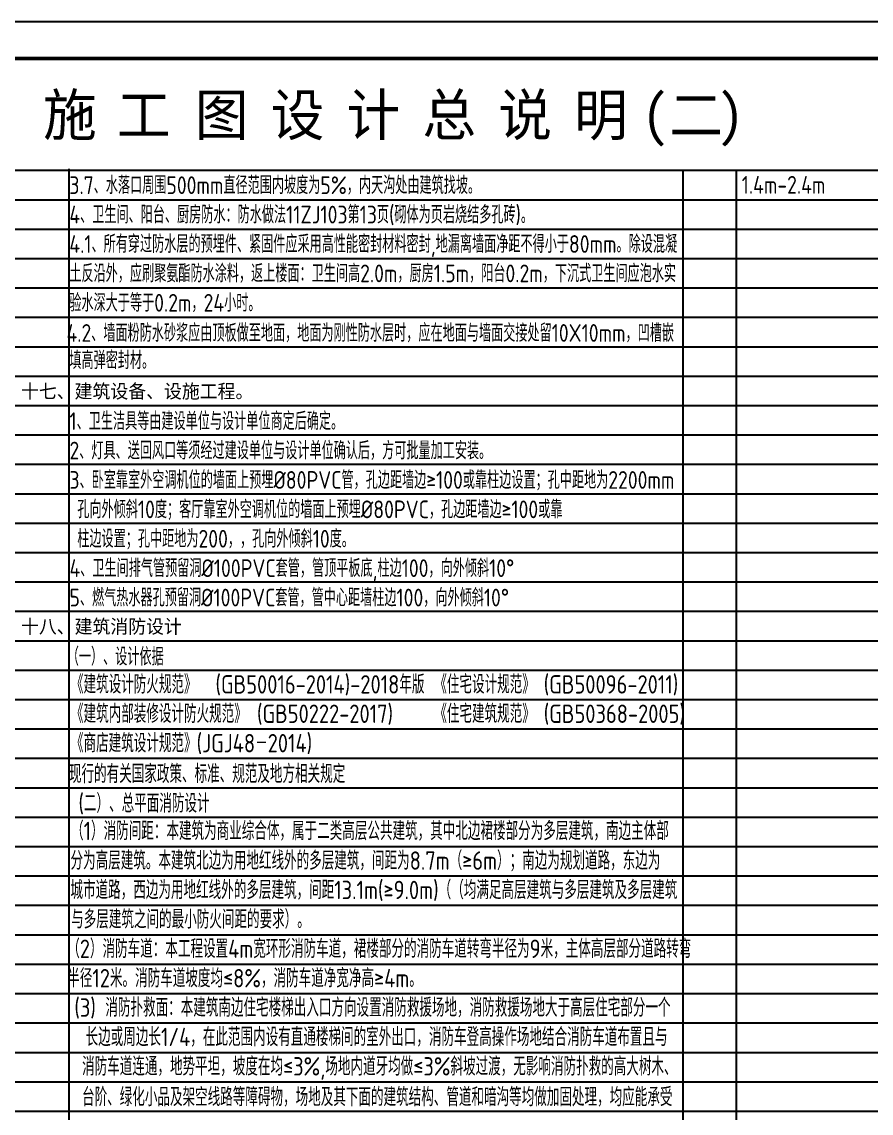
# Model space of a CAD drawing. Extents: x -737978 to 768813, y -372247 to 1140308.
# Drawn here: x -565685 to -542559, y -14197 to 15497 of the extents above; entities that cross this region are included whole.
import ezdxf

# ---------------------------------------------------------------- set-up
doc = ezdxf.new("R2010")
doc.units = 0
doc.header["$LTSCALE"] = 1000
doc.header["$MEASUREMENT"] = 0
for name, color, linetype in [('A-ANNO-TABS', 7, 'CONTINUOUS'), ('A-ANNO-TEXT', 7, 'CONTINUOUS'), ('PUB_TITLE', 4, 'CONTINUOUS')]:
    doc.layers.add(name, color=color, linetype=linetype)
doc.styles.add('A-单线字', font='GBENOR', dxfattribs={"bigfont": 'GBCBIG'})
doc.styles.add('A-黑体', font='simhei_0.ttf', dxfattribs={"width": 0.85})

msp = doc.modelspace()

# ---------------------------------------------------------------- linework, layer by layer
at = {"layer": 'A-ANNO-TABS', "color": 8}
for p, q in [((-564407.6, 11497.5), (-564407.6, -41342)), ((-547682.6, 11458), (-547682.6, -41342)), ((-546232.6, 11458), (-546232.6, -41342)), ((-546232.6, 11458), (-546232.6, -41342))]:
    msp.add_line(p, q, dxfattribs=at)
for points in [[(-602257.6, 11458), (-530258.7, 11458)], [(-602257.6, 10658), (-530258.7, 10658)], [(-602257.6, 9858), (-530258.7, 9858)], [(-602257.6, 9058), (-530258.7, 9058)], [(-602257.6, 8258), (-530258.7, 8258)], [(-602257.6, 7458), (-530258.7, 7458)], [(-602257.6, 6658), (-530258.7, 6658)], [(-602257.6, 5858), (-530258.7, 5858)], [(-602257.6, 5058), (-530258.7, 5058)], [(-602257.6, 4258), (-530258.7, 4258)], [(-602257.6, 3458), (-530258.7, 3458)], [(-602257.6, 2658), (-530258.7, 2658)], [(-602257.6, 1858), (-530258.7, 1858)], [(-602257.6, 1058), (-530258.7, 1058)], [(-602257.6, 258), (-530258.7, 258)], [(-602257.6, -542), (-530258.7, -542)], [(-602257.6, -1342), (-530258.7, -1342)], [(-602257.6, -2142), (-530258.7, -2142)], [(-602257.6, -2942), (-530258.7, -2942)], [(-602257.6, -3742), (-530258.7, -3742)], [(-602257.6, -4542), (-530258.7, -4542)], [(-602257.6, -5342), (-530258.7, -5342)], [(-602257.6, -6142), (-530258.7, -6142)], [(-602257.6, -6942), (-530258.7, -6942)], [(-602257.6, -7742), (-530258.7, -7742)], [(-602257.6, -8542), (-530258.7, -8542)], [(-602257.6, -9342), (-530258.7, -9342)], [(-602257.6, -10142), (-530258.7, -10142)], [(-602257.6, -10942), (-530258.7, -10942)], [(-602257.6, -11742), (-530258.7, -11742)], [(-602257.6, -12542), (-530258.7, -12542)], [(-602257.6, -13342), (-530258.7, -13342)], [(-602257.6, -14142), (-530258.7, -14142)]]:
    msp.add_lwpolyline(points, dxfattribs=at)
at = {"layer": 'PUB_TITLE'}
msp.add_lwpolyline([(-604757.6, -43902.5), (-520657.6, -43902.5), (-520657.6, 15497.5), (-604757.6, 15497.5)], close=True, dxfattribs=at)
at = {"layer": 'PUB_TITLE', "const_width": 100}
msp.add_lwpolyline([(-602257.6, -42902.5), (-521657.6, -42902.5), (-521657.6, 14497.5), (-602257.6, 14497.5)], close=True, dxfattribs=at)
msp.add_lwpolyline([(-602257.6, -42902.5), (-521657.6, -42902.5), (-521657.6, 14497.5), (-602257.6, 14497.5)], close=True, dxfattribs=at)
msp.add_lwpolyline([(-602257.6, -42902.5), (-521657.6, -42902.5), (-521657.6, 14497.5), (-602257.6, 14497.5)], close=True, dxfattribs=at)

# ---------------------------------------------------------------- texts
at = {"layer": 'A-ANNO-TEXT', "width": 0.95}
for s, height, style, p in [('施', 1126.6, 'A-黑体', (-565105.5, 12402.3)), ('施', 1126.6, 'A-黑体', (-565105.5, 12402.3)), ('设', 1126.6, 'A-黑体', (-558908.1, 12402.3)), ('设', 1126.6, 'A-黑体', (-558908.1, 12402.3)), ('计', 1126.6, 'A-黑体', (-556842.2, 12402.3)), ('计', 1126.6, 'A-黑体', (-556842.2, 12402.3)), ('总', 1126.6, 'A-黑体', (-554776.4, 12402.3)), ('总', 1126.6, 'A-黑体', (-554776.4, 12402.3)), ('说', 1126.6, 'A-黑体', (-552710.6, 12402.3)), ('说', 1126.6, 'A-黑体', (-552710.6, 12402.3)), ('工', 1126.6, 'A-黑体', (-563094.9, 12402.3)), ('图', 1126.6, 'A-黑体', (-560973.9, 12402.3)), ('图', 1126.6, 'A-黑体', (-560973.9, 12402.3)), ('明', 1126.6, 'A-黑体', (-550644.8, 12402.3)), ('明', 1126.6, 'A-黑体', (-550644.8, 12402.3)), ('(', 1126.6, 'A-黑体', (-548806.4, 12402.3)), ('(', 1126.6, 'A-黑体', (-548806.4, 12402.3)), ('二', 1126.6, 'A-黑体', (-548058.7, 12402.3)), (')', 1126.6, 'A-黑体', (-546740.6, 12402.3)), (')', 1126.6, 'A-黑体', (-546740.6, 12402.3)), ('3.7、水落口周围500mm直径范围内坡度为5%%%，内天沟处由建筑找坡。', 482.27, 'A-单线字', (-564390.4, 10810.9)), ('1.4m-2.4m', 482.27, 'A-单线字', (-546084.6, 10821.3)), ('4、卫生间、阳台、厨房防水：防水做法11ZJ103第13页(砌体为页岩烧结多孔砖)。', 482.27, 'A-单线字', (-564390.4, 10010.9)), ('4.1、所有穿过防水层的预埋件、紧固件应采用高性能密封材料密封,地漏离墙面净距不得小于80mm。除设混凝', 482.27, 'A-单线字', (-564390.4, 9210.9)), ('土反沿外，应刷聚氨酯防水涂料，返上楼面：卫生间高2.0m，厨房1.5m，阳台0.2m，下沉式卫生间应泡水实', 482.27, 'A-单线字', (-564390.4, 8410.9)), ('验水深大于等于0.2m，24小时。', 482.27, 'A-单线字', (-564390.4, 7610.9)), ('4.2、墙面粉防水砂浆应由顶板做至地面，地面为刚性防水层时，应在地面与墙面交接处留10X10mm，凹槽嵌', 482.27, 'A-单线字', (-564468.6, 6790.9)), ('填高弹密封材。', 482.27, 'A-单线字', (-564390.4, 6048)), ('1、卫生洁具等由建设单位与设计单位商定后确定。', 482.27, 'A-单线字', (-564387, 4390.9)), ('2、灯具、送回风口等须经过建设单位与设计单位确认后，方可批量加工安装。', 482.27, 'A-单线字', (-564387, 3590.9)), ('3、卧室靠室外空调机位的墙面上预埋%%C80PVC管，孔边距墙边≥100或靠柱边设置；孔中距地为2200mm', 482.27, 'A-单线字', (-564387, 2790.9)), ('孔向外倾斜10度；客厅靠室外空调机位的墙面上预埋%%C80PVC，孔边距墙边≥100或靠', 482.27, 'A-单线字', (-564173.5, 1990.9)), ('柱边设置；孔中距地为200，，孔向外倾斜10度。', 482.27, 'A-单线字', (-564173.5, 1190.9)), ('4、卫生间排气管预留洞%%C100PVC套管，管顶平板底,柱边100，向外倾斜10°', 482.27, 'A-单线字', (-564387, 390.9)), ('5、燃气热水器孔预留洞%%C100PVC套管，管中心距墙柱边100，向外倾斜10°', 482.27, 'A-单线字', (-564387, -409.1)), ('（一）、设计依据', 482.27, 'A-单线字', (-564460.9, -2016.3)), ('《建筑设计防火规范》', 500, 'A-单线字', (-564346.8, -2779.5)), ('(GB50016-2014)-2018年版', 500, 'A-单线字', (-560413.8, -2779.5)), ('《住宅设计规范》', 500, 'A-单线字', (-554452.5, -2779.5)), ('(GB50096-2011)', 500, 'A-单线字', (-551476.3, -2779.5)), ('《建筑内部装修设计防火规范》', 500, 'A-单线字', (-564346.8, -3579.5)), ('(GB50222-2017)', 500, 'A-单线字', (-559283, -3579.5)), ('《住宅建筑规范》', 500, 'A-单线字', (-554452.5, -3579.5)), ('(GB50368-2005)', 500, 'A-单线字', (-551476.3, -3579.5)), ('《商店建筑设计规范》(JGJ48－2014)', 500, 'A-单线字', (-564346.8, -4379.5)), ('现行的有关国家政策、标准、规范及地方相关规定', 500, 'A-单线字', (-564401.4, -5216.3)), (' (二）、总平面消防设计', 500, 'A-单线字', (-564401.4, -6016.3))]:
    msp.add_text(s, height=height, dxfattribs=dict(at, style=style)).set_placement(p)
at = {"layer": 'A-ANNO-TEXT', "style": 'A-黑体', "width": 0.95}
for s, height, p in [('十七、建筑设备、设施工程。', 375.527, (-565707, 5258.7)), ('十八、建筑消防设计', 375.53, (-565707, -1141.3))]:
    msp.add_text(s, height=height, rotation=359.99977, dxfattribs=at).set_placement(p)
at = {"layer": 'A-ANNO-TEXT', "color": 6, "style": 'A-单线字', "width": 0.95}
for s, p in [('（1）消防间距：本建筑为商业综合体，属于二类高层公共建筑，其中北边裙楼部分为多层建筑，南边主体部', (-564344.1, -6768.7)), ('分为高层建筑。本建筑北边为用地红线外的多层建筑，间距为8.7m（≥6m）；南边为规划道路，东边为', (-564358.8, -7573.8)), ('  城市道路，西边为用地红线外的多层建筑，间距13.1m(≥9.0m)（（均满足高层建筑与多层建筑及多层建筑', (-564875, -8373.8)), ('与多层建筑之间的最小防火间距的要求）。', (-564341.9, -9173.8)), ('（2）消防车道：本工程设置4m宽环形消防车道，裙楼部分的消防车道转弯半径为9米，主体高层部分道路转弯', (-564447.5, -9973.8)), ('半径12米。消防车道坡度均≤8%%%，消防车道净宽净高≥4m。', (-564447.5, -10773.8)), ('(3) 消防扑救面：本建筑南边住宅楼梯出入口方向设置消防救援场地，消防救援场地大于高层住宅部分一个', (-564255.1, -11573.8)), ('  长边或周边长1/4，在此范围内设有直通楼梯间的室外出口，消防车登高操作场地结合消防车道布置且与', (-564463, -12373.8)), ('消防车道连通，地势平坦，坡度在均≤3%%%,场地内道牙均做≤3%%%斜坡过渡，无影响消防扑救的高大树木、', (-564044.2, -13173.8)), ('台阶、绿化小品及架空线路等障碍物，场地及其下面的建筑结构、管道和暗沟等均做加固处理，均应能承受', (-564044, -14007.5))]:
    msp.add_text(s, height=500, dxfattribs=at).set_placement(p)

doc.saveas('drawing.dxf')
